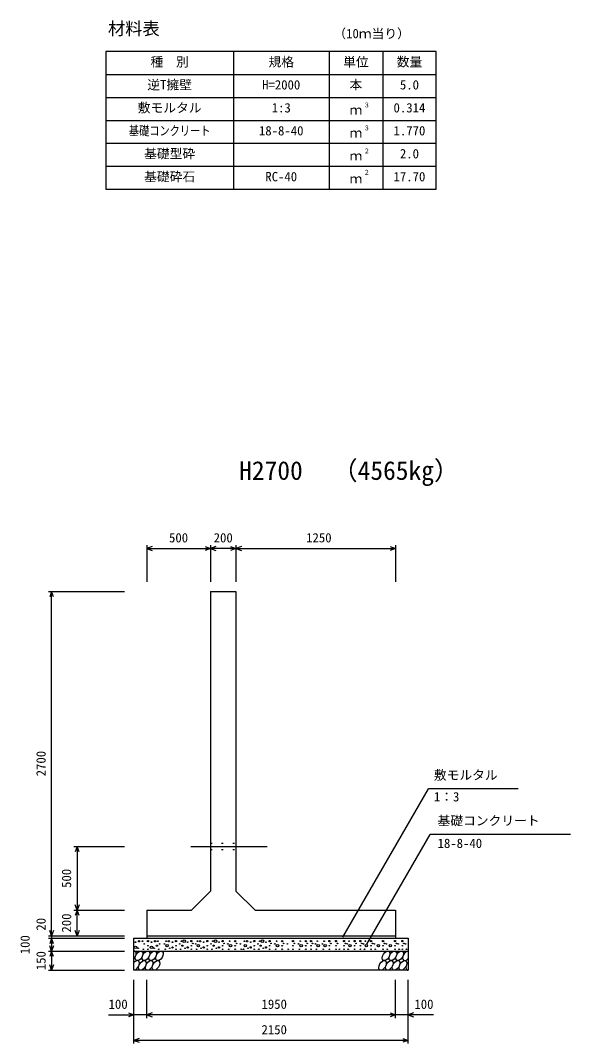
# Model space of a CAD drawing. Units: millimetres, scale not verified. Extents: x -42000 to 42000, y -14850 to 14850.
# Drawn here: x 19032 to 23344, y -8779 to -758 of the extents above; entities that cross this region are included whole.
import ezdxf
from ezdxf.enums import TextEntityAlignment as Align

# ---------------------------------------------------------------- set-up
doc = ezdxf.new("R2010")
doc.units = ezdxf.units.MM
doc.header["$LTSCALE"] = 50
doc.linetypes.add('DOTTED', pattern=[1.75, 0.25, -1.5])
doc.linetypes.add('LONG_DASHED_DOTTED', pattern=[15.25, 12, -1.5, 0.25, -1.5])
for name, color, linetype, lineweight in [('0-0_CENTER', 7, 'LONG_DASHED_DOTTED', 25), ('0-1_DIM', 7, 'Continuous', 25), ('0-3_HATCH', 6, 'Continuous', 25), ('0-4_HYO', 3, 'Continuous', 25), ('0-5_HYO2', 4, 'Continuous', 25), ('0-6_OUTLINE', 1, 'Continuous', 25), ('0-7_OUTLINE2', 4, 'DOTTED', 25), ('0-8_TXT', 7, 'Continuous', 25)]:
    doc.layers.add(name, color=color, linetype=linetype, lineweight=lineweight)
doc.styles.add('ＭＳ ゴシック', font='')
doc.styles.get('ＭＳ ゴシック').set_extended_font_data('MS Gothic')

msp = doc.modelspace()

# ---------------------------------------------------------------- linework, layer by layer
at = {"layer": '0-0_CENTER'}
msp.add_line((20366.73, -7234.23), (21001.73, -7234.23), dxfattribs=at)
at = {"layer": '0-1_DIM'}
for p, q in [((20021.34, -4872.34), (20021.34, -5159.23)), ((20521.34, -4872.34), (20521.34, -5159.23)), ((20721.34, -4872.34), (20721.34, -5159.23)), ((21971.34, -4872.34), (21971.34, -5159.23)), ((20021.34, -4897.34), (20521.34, -4897.34)), ((20721.34, -4897.34), (20521.34, -4897.34)), ((20721.34, -4897.34), (21971.34, -4897.34)), ((19251.34, -5234.23), (19846.34, -5234.23)), ((19276.34, -7934.23), (19276.34, -5234.23)), ((21558.49, -7945.55), (22229.76, -6782.88)), ((22932.17, -6782.88), (22229.76, -6782.88)), ((21747.97, -7999.95), (22244.24, -7140.39)), ((23343.78, -7140.39), (22244.24, -7140.39)), ((19451.34, -7234.23), (19846.34, -7234.23)), ((19476.34, -7234.23), (19476.34, -7734.23)), ((19451.34, -7734.23), (19846.34, -7734.23)), ((19476.34, -7934.23), (19476.34, -7734.23)), ((19251.34, -7934.23), (19846.34, -7934.23)), ((19276.34, -7934.23), (19276.34, -7954.23)), ((19251.34, -7954.23), (19846.34, -7954.23)), ((19276.34, -7954.23), (19276.34, -8054.23)), ((19251.34, -8054.23), (19846.34, -8054.23)), ((19276.34, -8054.23), (19276.34, -8204.23)), ((19251.34, -8204.23), (19846.34, -8204.23)), ((19921.34, -8779.23), (19921.34, -8279.23)), ((20021.34, -8579.23), (20021.34, -8279.23)), ((21971.34, -8579.23), (21971.34, -8279.23)), ((21971.34, -8579.23), (21971.34, -8279.23)), ((22071.34, -8779.23), (22071.34, -8279.23)), ((19721.79, -8554.23), (19921.34, -8554.23)), ((20021.34, -8554.23), (19921.34, -8554.23)), ((21971.34, -8554.23), (20021.34, -8554.23)), ((22071.34, -8554.23), (21971.34, -8554.23)), ((22270.88, -8554.23), (22071.34, -8554.23)), ((22071.34, -8754.23), (19921.34, -8754.23))]:
    msp.add_line(p, q, dxfattribs=at)
for points in [[(20063.63, -4881.95), (20021.34, -4897.34), (20063.63, -4912.73)], [(20479.05, -4881.95), (20521.34, -4897.34), (20479.05, -4912.73)], [(20563.63, -4881.95), (20521.34, -4897.34), (20563.63, -4912.73)], [(20679.05, -4881.95), (20721.34, -4897.34), (20679.05, -4912.73)], [(20763.63, -4881.95), (20721.34, -4897.34), (20763.63, -4912.73)], [(21929.05, -4881.95), (21971.34, -4897.34), (21929.05, -4912.73)], [(19291.73, -5276.52), (19276.34, -5234.23), (19260.95, -5276.52)], [(19491.73, -7276.52), (19476.34, -7234.23), (19460.95, -7276.52)], [(19491.73, -7691.95), (19476.34, -7734.23), (19460.95, -7691.95)], [(19491.73, -7776.52), (19476.34, -7734.23), (19460.95, -7776.52)], [(19291.73, -7891.95), (19276.34, -7934.23), (19260.95, -7891.95)], [(19491.73, -7891.95), (19476.34, -7934.23), (19460.95, -7891.95)], [(19291.73, -7996.52), (19276.34, -7954.23), (19260.95, -7996.52)], [(19291.73, -8011.95), (19276.34, -8054.23), (19260.95, -8011.95)], [(19291.73, -8096.52), (19276.34, -8054.23), (19260.95, -8096.52)], [(19291.73, -8161.95), (19276.34, -8204.23), (19260.95, -8161.95)], [(19879.05, -8538.84), (19921.34, -8554.23), (19879.05, -8569.62)], [(20063.63, -8538.84), (20021.34, -8554.23), (20063.63, -8569.62)], [(21929.05, -8538.84), (21971.34, -8554.23), (21929.05, -8569.62)], [(22113.63, -8538.84), (22071.34, -8554.23), (22113.63, -8569.62)], [(19963.63, -8738.84), (19921.34, -8754.23), (19963.63, -8769.62)], [(22029.05, -8738.84), (22071.34, -8754.23), (22029.05, -8769.62)]]:
    msp.add_lwpolyline(points, dxfattribs=at)
at = {"layer": '0-3_HATCH'}
for centre, radius in [((19933.24, -8025.2), 10), ((19933.24, -7984.06), 2.5), ((19961.28, -7977.05), 5), ((19988.41, -7977.05), 2.5), ((20002.43, -7998.07), 2.5), ((20031.31, -7976.18), 5), ((20031.31, -8012.07), 2.5), ((20059.35, -8025.2), 10), ((20059.35, -7984.06), 2.5), ((20087.38, -7977.05), 5), ((20101.4, -8012.07), 5), ((20108.41, -7977.05), 2.5), ((20122.43, -7998.07), 2.5), ((20160.25, -7998.07), 2.5), ((20181.28, -8012.07), 10), ((20174.27, -7977.05), 2.5), ((20195.3, -7977.05), 5), ((20223.33, -8025.2), 5), ((20223.33, -7984.06), 2.5), ((20251.37, -7976.18), 5), ((20251.37, -8012.07), 2.5), ((20280.25, -7998.07), 2.5), ((20294.27, -7977.05), 2.5), ((20301.28, -8012.07), 5), ((20315.3, -7977.05), 10), ((20343.33, -8025.2), 5), ((20343.33, -7984.06), 2.5), ((20371.37, -7976.18), 5), ((20371.37, -8012.07), 2.5), ((20382.71, -7993.75), 2.5), ((20405.47, -7998.07), 2.5), ((20426.5, -8012.07), 10), ((20419.49, -7977.05), 2.5), ((20440.52, -7977.05), 5), ((20468.56, -8025.2), 5), ((20468.56, -7984.06), 2.5), ((20496.6, -7976.18), 5), ((20496.6, -8012.07), 2.5), ((20525.47, -7998.07), 2.5), ((20539.49, -7977.05), 2.5), ((20546.5, -8012.07), 5), ((20560.52, -7977.05), 10), ((20588.56, -8025.2), 5), ((20588.56, -7984.06), 2.5), ((20616.6, -7976.18), 5), ((20616.6, -8012.07), 2.5), ((20627.94, -7993.75), 2.5), ((20657.4, -7998.07), 2.5), ((20678.43, -8012.07), 10), ((20671.42, -7977.05), 2.5), ((20715.04, -7976.18), 5), ((20715.04, -8012.07), 2.5), ((20726.38, -7993.75), 2.5), ((20755.84, -7998.07), 2.5), ((20794.56, -8012.07), 10), ((20787.55, -7977.05), 2.5), ((20808.58, -7977.05), 5), ((20836.62, -8025.2), 5), ((20836.62, -7984.06), 2.5), ((20864.66, -7976.18), 5), ((20864.66, -8012.07), 2.5), ((20893.53, -7998.07), 2.5), ((20907.55, -7977.05), 2.5), ((20914.56, -8012.07), 5), ((20928.58, -7977.05), 10), ((20956.62, -8025.2), 5), ((20956.62, -7984.06), 2.5), ((20984.66, -7976.18), 5), ((20984.66, -8012.07), 2.5), ((20996, -7993.75), 2.5), ((21025.46, -7998.07), 2.5), ((21046.49, -8012.07), 10), ((21039.47, -7977.05), 2.5), ((21083.09, -7976.18), 5), ((21083.09, -8012.07), 2.5), ((21094.43, -7993.75), 2.5), ((21123.89, -7998.07), 2.5), ((21167.69, -7976.18), 5), ((21167.69, -8012.07), 2.5), ((21179.03, -7993.75), 2.5), ((21211.05, -7998.07), 2.5), ((21232.08, -8012.07), 10), ((21225.07, -7977.05), 2.5), ((21268.69, -7976.18), 5), ((21268.69, -8012.07), 2.5), ((21280.03, -7993.75), 2.5), ((21309.81, -7976.18), 5), ((21309.81, -8012.07), 2.5), ((21321.15, -7993.75), 2.5), ((21344.33, -7998.07), 2.5), ((21365.36, -8012.07), 10), ((21358.34, -7977.05), 2.5), ((21398.76, -7998.07), 2.5), ((21419.79, -8012.07), 10), ((21412.78, -7977.05), 2.5), ((21453.9, -7976.18), 5), ((21453.9, -8012.07), 2.5), ((21465.23, -7993.75), 2.5), ((21505.45, -7976.18), 5), ((21505.45, -8012.07), 2.5), ((21516.79, -7993.75), 2.5), ((21568.25, -7976.18), 5), ((21568.25, -8012.07), 2.5), ((21579.59, -7993.75), 2.5), ((21594.06, -7998.07), 2.5), ((21615.09, -8012.07), 10), ((21608.07, -7977.05), 2.5), ((21651.47, -7976.18), 5), ((21651.47, -8012.07), 2.5), ((21662.81, -7993.75), 2.5), ((21696.23, -7976.18), 5), ((21696.23, -8012.07), 2.5), ((21707.57, -7993.75), 2.5), ((21722.03, -7998.07), 2.5), ((21743.06, -8012.07), 10), ((21736.05, -7977.05), 2.5), ((21780.17, -7976.18), 5), ((21780.17, -8012.07), 2.5), ((21791.51, -7993.75), 2.5), ((21805.98, -7998.07), 2.5), ((21837.41, -8012.07), 10), ((21874.53, -7976.18), 5), ((21874.53, -8012.07), 2.5), ((21885.86, -7993.75), 2.5), ((21900.33, -7998.07), 2.5), ((21930.89, -8012.07), 10), ((21968, -7976.18), 5), ((21968, -8012.07), 2.5), ((21979.34, -7993.75), 2.5), ((21993.8, -7998.07), 2.5), ((22025.34, -7976.18), 5), ((22025.34, -8012.07), 2.5), ((22036.68, -7993.75), 2.5), ((22051.14, -7998.07), 2.5), ((19954.27, -8032.21), 2.5), ((19995.42, -8040.09), 2.5), ((20031.31, -8040.09), 2.5), ((20080.37, -8032.21), 2.5), ((20115.42, -8040.09), 2.5), ((20167.26, -8040.09), 2.5), ((20202.31, -8032.21), 2.5), ((20251.37, -8040.09), 2.5), ((20287.26, -8040.09), 2.5), ((20322.31, -8032.21), 2.5), ((20371.37, -8040.09), 2.5), ((20412.48, -8040.09), 2.5), ((20447.53, -8032.21), 2.5), ((20496.6, -8040.09), 2.5), ((20532.48, -8040.09), 2.5), ((20567.53, -8032.21), 2.5), ((20616.6, -8040.09), 2.5), ((20664.41, -8040.09), 2.5), ((20715.04, -8040.09), 2.5), ((20762.85, -8040.09), 2.5), ((20780.54, -8040.09), 2.5), ((20815.59, -8032.21), 2.5), ((20864.66, -8040.09), 2.5), ((20900.54, -8040.09), 2.5), ((20935.59, -8032.21), 2.5), ((20984.66, -8040.09), 2.5), ((21032.47, -8040.09), 2.5), ((21083.09, -8040.09), 2.5), ((21130.9, -8040.09), 2.5), ((21167.69, -8040.09), 2.5), ((21218.06, -8040.09), 2.5), ((21268.69, -8040.09), 2.5), ((21309.81, -8040.09), 2.5), ((21351.34, -8040.09), 2.5), ((21405.77, -8040.09), 2.5), ((21453.9, -8040.09), 2.5), ((21505.45, -8040.09), 2.5), ((21531.47, -8040.09), 2.5), ((21568.25, -8040.09), 2.5), ((21601.07, -8040.09), 2.5), ((21651.47, -8040.09), 2.5), ((21696.23, -8040.09), 2.5), ((21729.04, -8040.09), 2.5), ((21780.17, -8040.09), 2.5), ((21812.99, -8040.09), 2.5), ((21874.53, -8040.09), 2.5), ((21907.34, -8040.09), 2.5), ((21968, -8040.09), 2.5), ((22000.81, -8040.09), 2.5), ((22025.34, -8040.09), 2.5), ((22058.15, -8040.09), 2.5)]:
    msp.add_circle(centre, radius, dxfattribs=at)
for centre, start_param, end_param in [((19908.97, -8091.75), 4.385593, 6.6745444), ((22057.48, -8091.75), 0.3357715, 4.4411806), ((19934.3, -8166.75), 3.5111464, 7.548991), ((22082.8, -8166.75), 1.2110787, 3.5658734)]:
    msp.add_ellipse(centre, major_axis=(21.81, 35.31), ratio=0.5792, start_param=start_param, end_param=end_param, dxfattribs=at)
for centre in [(19962.18, -8091.75), (20015.39, -8091.75), (20068.6, -8091.75), (20121.81, -8091.75), (21897.85, -8091.75), (21951.06, -8091.75), (22004.27, -8091.75), (19987.5, -8166.75), (20040.71, -8166.75), (20093.92, -8166.75), (21869.97, -8166.75), (21923.17, -8166.75), (21976.38, -8166.75), (22029.59, -8166.75)]:
    msp.add_ellipse(centre, major_axis=(21.81, 35.31), ratio=0.5792, dxfattribs=at)
at = {"layer": '0-4_HYO'}
for p, q in [((20701.34, -1001.23), (20701.34, -2081.23)), ((21451.34, -1001.23), (21451.34, -2081.23)), ((21871.34, -1001.23), (21871.34, -2081.23)), ((19701.34, -1181.23), (22291.34, -1181.23))]:
    msp.add_line(p, q, dxfattribs=at)
msp.add_lwpolyline([(19701.34, -2081.23), (22291.34, -2081.23), (22291.34, -1001.23), (19701.34, -1001.23)], close=True, dxfattribs=at)
at = {"layer": '0-5_HYO2'}
for p, q in [((19701.34, -1361.23), (22291.34, -1361.23)), ((19701.34, -1541.23), (22291.34, -1541.23)), ((19701.34, -1721.23), (22291.34, -1721.23)), ((19701.34, -1901.23), (22291.34, -1901.23))]:
    msp.add_line(p, q, dxfattribs=at)
at = {"layer": '0-6_OUTLINE'}
for p, q in [((20521.34, -5234.23), (20521.34, -7584.23)), ((20521.34, -5234.23), (20721.34, -5234.23)), ((20721.34, -5234.23), (20721.34, -7584.23)), ((20521.34, -7584.23), (20371.34, -7734.23)), ((20021.34, -7734.23), (20371.34, -7734.23)), ((20021.34, -7734.23), (20021.34, -7954.23)), ((21971.34, -7734.23), (21971.34, -7954.23)), ((20021.34, -7934.23), (21971.34, -7934.23)), ((19921.34, -7954.23), (22071.34, -7954.23)), ((22071.34, -7954.23), (22071.34, -8204.23)), ((19921.34, -8054.23), (22071.34, -8054.23))]:
    msp.add_line(p, q, dxfattribs=at)
for points in [[(20721.34, -7584.23), (20871.34, -7734.23), (21971.34, -7734.23)], [(22071.34, -8204.23), (19921.34, -8204.23), (19921.34, -7954.23)]]:
    msp.add_lwpolyline(points, dxfattribs=at)
at = {"layer": '0-7_OUTLINE2'}
for p, q in [((20521.34, -7209.23), (20721.34, -7209.23)), ((20521.34, -7259.23), (20721.34, -7259.23))]:
    msp.add_line(p, q, dxfattribs=at)

# ---------------------------------------------------------------- texts
at = {"layer": '0-1_DIM', "style": 'ＭＳ ゴシック'}
for s, p in [('500', (20196.34, -4872.34)), ('200', (20546.34, -4872.34)), ('1250', (21271.34, -4872.34)), ('敷モルタル', (22272.61, -6732.88)), ('1：3', (22272.61, -6902.99)), ('基礎コンクリート', (22301.49, -7090.39)), ('18-8-40', (22301.49, -7268.02)), ('100', (19722.7, -8529.23)), ('1950', (20921.34, -8529.23)), ('100', (22119.98, -8529.23)), ('2150', (20921.34, -8729.23))]:
    msp.add_text(s, height=73.31, dxfattribs=at).set_placement(p, align=Align.BOTTOM_LEFT)
for s, p in [('2700', (19251.34, -6684.23)), ('500', (19451.34, -7559.23)), ('200', (19451.34, -7909.23)), ('20', (19251.34, -7894.16)), ('100', (19126.34, -8079.23)), ('150', (19251.34, -8204.23))]:
    msp.add_text(s, height=73.31, rotation=90, dxfattribs=at).set_placement(p, align=Align.BOTTOM_LEFT)
at = {"layer": '0-8_TXT', "style": 'ＭＳ ゴシック'}
for s, height, p in [('材料表', 98.97, (19718.01, -901.23)), ('（10ｍ当り）', 73.31, (21484.67, -919.56)), ('種\u3000別', 73.31, (20051.34, -1141.23)), ('規格', 73.31, (20976.34, -1141.23)), ('単位', 73.31, (21561.34, -1141.23)), ('数量', 73.31, (21981.34, -1141.23)), ('逆T擁壁', 73.31, (20026.34, -1321.23)), ('H=2000', 73.31, (20926.34, -1321.23)), ('本', 73.31, (21611.34, -1321.23)), ('5.0', 73.31, (22006.34, -1321.23)), ('敷モルタル', 73.31, (19951.34, -1501.23)), ('1:3', 73.31, (21001.34, -1501.23)), ('ｍ', 73.31, (21611.34, -1517.89)), ('３', 36.66, (21720.58, -1450.61)), ('0.314', 73.31, (21956.34, -1501.23)), ('18-8-40', 73.31, (20901.34, -1681.23)), ('３', 36.66, (21720.58, -1630.61)), ('1.770', 73.31, (21956.34, -1681.23)), ('ｍ', 73.31, (21611.34, -1697.89)), ('基礎型砕', 73.31, (20001.34, -1861.23)), ('２', 36.66, (21720.58, -1810.61)), ('ｍ', 73.31, (21611.34, -1877.89)), ('2.0', 73.31, (22006.34, -1861.23)), ('基礎砕石', 73.31, (20001.34, -2041.23)), ('RC-40', 73.31, (20951.34, -2041.23)), ('ｍ', 73.31, (21611.34, -2057.89)), ('２', 36.66, (21720.58, -1977.28)), ('17.70', 73.31, (21956.34, -2041.23)), ('H2700', 146.6, (20746.34, -4403.98)), ('（4565kg）', 146.6, (21474.96, -4403.98))]:
    msp.add_text(s, height=height, dxfattribs=at).set_placement(p, align=Align.BOTTOM_LEFT)
at = {"layer": '0-8_TXT', "style": 'ＭＳ ゴシック', "width": 0.8}
msp.add_text('基礎コンクリート', height=73.31, dxfattribs=at).set_placement((19881.34, -1681.23), align=Align.BOTTOM_LEFT)

doc.saveas('drawing.dxf')
